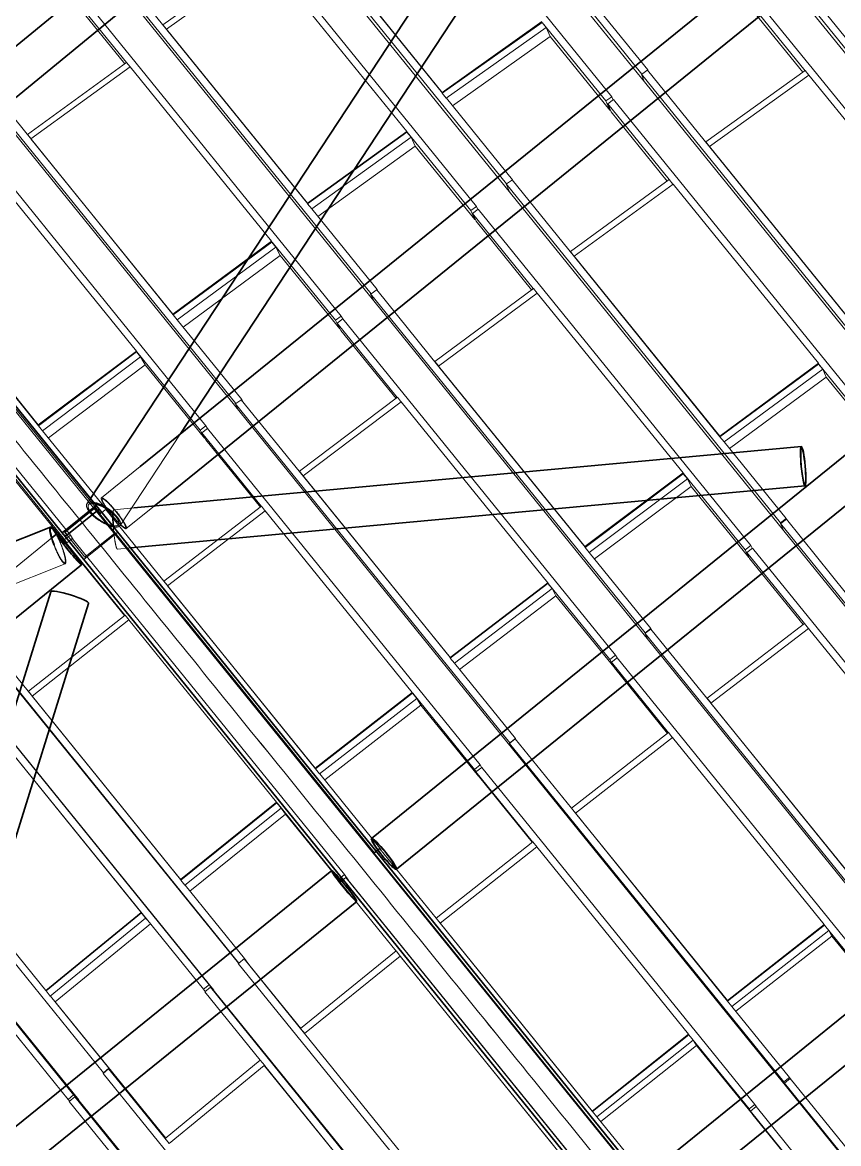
# Model space of a CAD drawing. Header units: millimetres. Extents: x 834681283 to 835686922, y 817551134 to 819407044.
# Drawn here: x 835260059 to 835265689, y 818147951 to 818155690 of the extents above; entities that cross this region are included whole.
import ezdxf

# ---------------------------------------------------------------- set-up
doc = ezdxf.new("R2010")
doc.units = ezdxf.units.MM
doc.header["$LTSCALE"] = 1200
doc.header["$MEASUREMENT"] = 0
doc.linetypes.add('P01-MAGP-P-RF$0$P01_MS_01_N1-FloorPlan-PART2OFUPPERROOFSETTINGOUT$0$BH DASHED2', pattern=[3, 2, -1])
doc.linetypes.add('P01-MAGP-P-RF$0$PHANTOM', pattern=[2.5, 1.25, -0.25, 0.25, -0.25, 0.25, -0.25])
for name, color, linetype, lineweight in [('P01-MAGP-P-RF$0$MMH053__', 253, 'P01-MAGP-P-RF$0$PHANTOM', 40), ('P01-MAGP-P-RF$0$P01_MS_01_N1-FloorPlan-PART2OFUPPERROOFSETTINGOUT$0$S-BEAM', 253, 'Continuous', 35), ('P01-MAGP-P-RF$0$P01_MS_01_N1-FloorPlan-PART2OFUPPERROOFSETTINGOUT$0$S-BEAM-HIDN', 253, 'P01-MAGP-P-RF$0$P01_MS_01_N1-FloorPlan-PART2OFUPPERROOFSETTINGOUT$0$BH DASHED2', 18), ('P01-MAGP-P-RF$0$ROOF MESH HALF TONE$0$A-GLAZ', 253, 'Continuous', 9), ('P01-MAGP-P-RF$0$ROOF MESH HALF TONE$0$A-MASS', 253, 'Continuous', 9)]:
    doc.layers.add(name, color=color, linetype=linetype, lineweight=lineweight)

# ---------------------------------------------------------------- blocks, each defined once
blk = doc.blocks.new('P01-MAGP-P-RF$0$P01_MS_01_N1-FloorPlan-PART2OFUPPERROOFSETTINGOUT$0$Circular Hollow Sections - CHS273x10_PSB97-8467459-PART 2 OF  UPPER ROOF SETTING OUT')
at = {"layer": 'P01-MAGP-P-RF$0$P01_MS_01_N1-FloorPlan-PART2OFUPPERROOFSETTINGOUT$0$S-BEAM'}
for p, q in [((46522.5, 61480.5), (39443.6, 56523.8)), ((39600.2, 56300.2), (46679.1, 61256.9))]:
    blk.add_line(p, q, dxfattribs=at)
for centre, major_axis, start_param, end_param in [((46600.8, 61368.7), (-78.3, 111.8), 3.141593, 6.283185), ((39521.9, 56412), (-78.3, 111.8), 0, 3.141593), ((39521.9, 56412), (-72.6, 103.6), 0, 3.141593), ((39521.9, 56412), (-78.3, 111.8), 3.141593, 6.283185), ((39521.9, 56412), (-72.6, 103.6), 3.141593, 6.283185)]:
    blk.add_ellipse(centre, major_axis=major_axis, ratio=0.124035, start_param=start_param, end_param=end_param, dxfattribs=at)
blk = doc.blocks.new('P01-MAGP-P-RF$0$P01_MS_01_N1-FloorPlan-PART2OFUPPERROOFSETTINGOUT$0$Circular Hollow Sections - CHS273x16_PSB98-8467458-PART 2 OF  UPPER ROOF SETTING OUT')
at = {"layer": 'P01-MAGP-P-RF$0$P01_MS_01_N1-FloorPlan-PART2OFUPPERROOFSETTINGOUT$0$S-BEAM'}
for p, q in [((48124.7, 58940), (41174, 54073.1)), ((41330.6, 53849.5), (48205.4, 58663.2))]:
    blk.add_line(p, q, dxfattribs=at)
for centre, major_axis, start_param, end_param in [((48315.9, 58907.3), (-78.3, 111.8), 4.129556, 5.558775), ((41252.3, 53961.3), (-78.3, 111.8), 0, 3.141593), ((41252.3, 53961.3), (-78.3, 111.8), 3.141593, 6.283185), ((41252.3, 53961.3), (-72.6, 103.6), 0, 3.141593), ((41252.3, 53961.3), (-72.6, 103.6), 3.141593, 6.283185)]:
    blk.add_ellipse(centre, major_axis=major_axis, ratio=0.101692, start_param=start_param, end_param=end_param, dxfattribs=at)
at = {"layer": 'P01-MAGP-P-RF$0$P01_MS_01_N1-FloorPlan-PART2OFUPPERROOFSETTINGOUT$0$S-BEAM-HIDN'}
for p, q in [((48237.6, 59019.1), (48124.8, 58940.1)), ((48205.4, 58663.3), (48394.2, 58795.5))]:
    blk.add_line(p, q, dxfattribs=at)
for start_param, end_param in [(5.559139, 6.283185), (3.141593, 4.129192)]:
    blk.add_ellipse((48315.9, 58907.3), major_axis=(-78.3, 111.8), ratio=0.101692, start_param=start_param, end_param=end_param, dxfattribs=at)
blk = doc.blocks.new('P01-MAGP-P-RF$0$ROOF MESH HALF TONE')
at = {"layer": 'P01-MAGP-P-RF$0$ROOF MESH HALF TONE$0$A-GLAZ', "lineweight": 5}
for p, q in [((41673.3, 61658.1), (39945.1, 64129.7)), ((39976.9, 64047), (41694.5, 61590.4)), ((41455.2, 61515.7), (39742, 63959.3)), ((40688.8, 60966.8), (38960.6, 63438.3)), ((40291.4, 61621.5), (39009.7, 63454.5)), ((38992.7, 63358.5), (40711, 60901.3)), ((40471.7, 60826.1), (38758.6, 63269.6)), ((40288.9, 61628.1), (39408.5, 62887.1)), ((38425, 62191.4), (38024.6, 62763.9)), ((39704.4, 60275.4), (37976, 62746.8)), ((38008.9, 62669.7), (39727.6, 60212.2)), ((38400.7, 62228), (39121.2, 62668.1)), ((38423, 62196.8), (39143.5, 62636.8)), ((39143.5, 62636.8), (40027, 61376.4)), ((38131.5, 61984.6), (37732.9, 62553.3)), ((39487.8, 60136.3), (37775, 62579.8)), ((38118.9, 61976.8), (37757.9, 62491.7)), ((44380.3, 59884), (42655.5, 62349.5)), ((43090.2, 61814.3), (42699.2, 62373.3)), ((38402.1, 62224.2), (38400.7, 62228)), ((38400.7, 62228), (38423.5, 62195.5)), ((41715.9, 61683.4), (41295.6, 62284.4)), ((42678, 62280.6), (44396.7, 59823.8)), ((39309, 60930), (38423, 62196.8)), ((38423, 62196.8), (38425, 62191.3)), ((38425, 62191.3), (39311, 60924.5)), ((42796.9, 61602.3), (42406.3, 62159.7)), ((44164.7, 59737), (42448.5, 62185.8)), ((37439.5, 61500.8), (37039.5, 62072.7)), ((41009.8, 62067.6), (40288.9, 61628.1)), ((42781.1, 61592.6), (42424.8, 62101)), ((38719.8, 59583.6), (36991.1, 62055.1)), ((40289.8, 61621.8), (41010.8, 62061.4)), ((40314.9, 61585.9), (41035.9, 62025.6)), ((41035.9, 62025.6), (41010.8, 62061.4)), ((41412.7, 61490), (41012.2, 62061.4)), ((41059.4, 61960.2), (41035.9, 62025.6)), ((37025.4, 61980.4), (38744.2, 59522.9)), ((37415.1, 61537.7), (38132.5, 61985.3)), ((37437.4, 61506), (38154.8, 61953.5)), ((38154.8, 61953.5), (38132.5, 61985.3)), ((38154.8, 61953.5), (39043.8, 60685.2)), ((41059.4, 61960.2), (40354.9, 61530.7)), ((41435.5, 61423.8), (41059.3, 61960.3)), ((38503.6, 59446.2), (36791.1, 61889.7)), ((41673.3, 61658.1), (41715.9, 61683.4)), ((42105.1, 61122.6), (41713.7, 61682.1)), ((41715.9, 61683.4), (41718.4, 61675.3)), ((40288.9, 61628.1), (40290.8, 61622.4)), ((40289.8, 61621.8), (40314.9, 61585.9)), ((43395.1, 59192.2), (41669.9, 61658.3)), ((41669.9, 61658.3), (41686, 61606.4)), ((42079.8, 61160.1), (42797.6, 61602.8)), ((42820.7, 61569.8), (42797.6, 61602.8)), ((37416.8, 61533.2), (37415.1, 61537.7)), ((37415.1, 61537.7), (37437.5, 61505.7)), ((40731.3, 60992.5), (40315.9, 61586.4)), ((41694.5, 61590.4), (41691.4, 61600.4)), ((41694.3, 61591.1), (43413.2, 59134.1)), ((42103.6, 61127.5), (42821.4, 61570.2)), ((42821.4, 61570.2), (43731.7, 60271.2)), ((38329.1, 60231.2), (37437.4, 61506)), ((37437.4, 61506), (37439.5, 61500.8)), ((37439.5, 61500.8), (38331.2, 60225.9)), ((41412.7, 61490), (41455.2, 61515.7)), ((41435.5, 61423.8), (41412.7, 61490)), ((41465, 61496), (41422.9, 61469.5)), ((41809.5, 60917.8), (41422.9, 61469.5)), ((41422.9, 61469.5), (41442.8, 61413)), ((41455.2, 61515.7), (41462.5, 61494.5)), ((43180.7, 59047.7), (41465, 61496)), ((40027, 61376.4), (39309, 60930)), ((39310, 60923.9), (40028.1, 61370.4)), ((40027, 61376.4), (40029.1, 61371)), ((40028.1, 61370.4), (40029.1, 61371)), ((40053.4, 61334.3), (40028.1, 61370.4)), ((40429.3, 60800), (40029.1, 61371)), ((41438.4, 61425.5), (41435.5, 61423.8)), ((41795.8, 60909.2), (41442.8, 61413)), ((37735, 58891.6), (36006, 61363.1)), ((36031.9, 61305.2), (37753.5, 58844.3)), ((39335.2, 60887.8), (40053.4, 61334.3)), ((40077.9, 61271.3), (40053.4, 61334.3)), ((37165.6, 61270.3), (38060.2, 59993.9)), ((40077.9, 61271.3), (39374.4, 60833.8)), ((40453.1, 60736), (40077.8, 61271.3)), ((35808.7, 61196.9), (37517.9, 58758.2)), ((42080.5, 61157.7), (42079.8, 61160.1)), ((42079.8, 61160.1), (42104.1, 61125.4)), ((43015.2, 59824.4), (42103.6, 61127.5)), ((42103.6, 61127.5), (42105.1, 61122.5)), ((42105.1, 61122.5), (43016.8, 59819.4)), ((40688.8, 60966.8), (40731.3, 60992.5)), ((41120.1, 60431.6), (40728.8, 60991)), ((40731.3, 60992.5), (40734.7, 60982.5)), ((39309, 60930), (39311, 60924.5)), ((39310, 60923.9), (39335.2, 60887.8)), ((40687.2, 60968.8), (40684.8, 60967.2)), ((42410.5, 58500.5), (40684.8, 60967.2)), ((40684.8, 60967.2), (40702.8, 60915.3)), ((40711, 60901.3), (40708.7, 60908)), ((41094.8, 60469.3), (41810.3, 60918.3)), ((41833.6, 60885.1), (41810.3, 60918.3)), ((39746.7, 60301.5), (39336.3, 60888.3)), ((40710.9, 60901.8), (42429.9, 58444.7)), ((41118.5, 60436.4), (41834, 60885.3)), ((41834, 60885.3), (42747.8, 59581.3)), ((37349.2, 59531.8), (36451.7, 60814.7)), ((36454, 60809.7), (37351.4, 59526.8)), ((40429.3, 60800), (40471.7, 60826.1)), ((40453.1, 60736), (40429.3, 60800)), ((40481.3, 60806.1), (40439.4, 60779.2)), ((40821.9, 60233.3), (40439.4, 60779.2)), ((40439.4, 60779.2), (40460.7, 60724.9)), ((40471.7, 60826.1), (40479.5, 60804.9)), ((42196.6, 58358.2), (40481.3, 60806.1)), ((39043.8, 60685.2), (38329.1, 60231.2)), ((38330.1, 60225.3), (39045, 60679.3)), ((39043.8, 60685.2), (39046, 60680)), ((39045, 60679.4), (39046, 60680)), ((39070.4, 60643), (39045, 60679.3)), ((39445.7, 60109.8), (39046.5, 60679.3)), ((40455.7, 60737.5), (40453.1, 60736)), ((40810.3, 60225.9), (40460.7, 60724.9)), ((38355.6, 60189), (39070.4, 60643)), ((39096.2, 60582.5), (39070.4, 60643)), ((39096.2, 60582.5), (38393.8, 60136.4)), ((39470.7, 60048.2), (39096.1, 60582.6)), ((41095.7, 60466.4), (41094.8, 60469.3)), ((41094.8, 60469.3), (41119.1, 60434.6)), ((42033.8, 59127.9), (41118.5, 60436.4)), ((41118.5, 60436.4), (41120.1, 60431.5)), ((41120.1, 60431.5), (42035.5, 59123.1)), ((39704.4, 60275.4), (39746.7, 60301.5)), ((40135.1, 59740.5), (39743.9, 60299.7)), ((39746.7, 60301.5), (39751.2, 60289.2)), ((38329.1, 60231.2), (38331.2, 60225.9)), ((38330.1, 60225.3), (38355.6, 60189)), ((39702.5, 60277.8), (39699.7, 60276)), ((41425.9, 57808.9), (39699.7, 60276)), ((39699.7, 60276), (39719.5, 60224.8)), ((39727.6, 60212.2), (39726, 60216.5)), ((39727.5, 60212.4), (41446.6, 57755.3)), ((40109.7, 59778.5), (40822.8, 60233.9)), ((40846.2, 60200.4), (40822.8, 60233.9)), ((38761.9, 59610.1), (38356.7, 60189.5)), ((39445.7, 60109.8), (39487.8, 60136.3)), ((39487.8, 60136.3), (39496.3, 60115.3)), ((40133.3, 59745.1), (40846.3, 60200.5)), ((40846.3, 60200.5), (41763.9, 58891.1)), ((39470.7, 60048.2), (39445.7, 60109.8)), ((39497.3, 60116), (39455.6, 60088.7)), ((39833.7, 59548.9), (39455.6, 60088.7)), ((39455.6, 60088.7), (39478.4, 60036.9)), ((41212.3, 57668.3), (39497.3, 60116)), ((38060.2, 59993.9), (37349.2, 59531.8)), ((37350.3, 59526.1), (38061.4, 59988.2)), ((38060.2, 59993.9), (38062.4, 59988.9)), ((38061.4, 59988.2), (38062.4, 59988.9)), ((38087, 59951.7), (38061.4, 59988.2)), ((38461.7, 59419.2), (38062.9, 59988.2)), ((39824.6, 59543), (39478.4, 60036.9)), ((37375.9, 59489.6), (38087, 59951.7)), ((38114.3, 59894), (38087, 59951.7)), ((38114.3, 59894), (37413.3, 59438.4)), ((38488.3, 59360.4), (38114.2, 59894)), ((40110.7, 59775.9), (40109.7, 59778.5)), ((40109.7, 59778.5), (40133.6, 59744.3)), ((41052.7, 58431.1), (40133.3, 59745.1)), ((40133.3, 59745.1), (40135.1, 59740.5)), ((40135.1, 59740.5), (41054.5, 58426.5)), ((38719.8, 59583.6), (38761.9, 59610.1)), ((39149.9, 59049.1), (38758.8, 59608.1)), ((38761.9, 59610.1), (38768.1, 59594.8)), ((37349.2, 59531.8), (37351.4, 59526.8)), ((37350.3, 59526.1), (37375.9, 59489.6)), ((38717.7, 59586.4), (38714.6, 59584.4)), ((40441, 57117.1), (38714.6, 59584.4)), ((38714.6, 59584.4), (38736.9, 59533.4)), ((38744.2, 59522.9), (38743.2, 59525.4)), ((38744.3, 59522.9), (40458.5, 57073)), ((39124.5, 59087.3), (39834.6, 59549.5)), ((39148, 59053.5), (39858.2, 59515.7)), ((39861, 59511.9), (39834.6, 59549.5)), ((39858.2, 59515.7), (40779.6, 58200.6)), ((42747.8, 59581.3), (42033.8, 59127.9)), ((42034.7, 59122.6), (42748.8, 59576)), ((42060.9, 59085.3), (42774.9, 59538.7)), ((42747.8, 59581.3), (42749.5, 59576.5)), ((42748.8, 59576.1), (42749.5, 59576.5)), ((42774.9, 59538.7), (42748.8, 59576)), ((43138.7, 59021.2), (42749.5, 59576.5)), ((42795.3, 59483), (42774.9, 59538.7)), ((37776.9, 58918.6), (37377.1, 59490.2)), ((38461.7, 59419.2), (38503.6, 59446.2)), ((38503.6, 59446.2), (38512.8, 59425.7)), ((42795.3, 59483), (42094.9, 59038.3)), ((43158.5, 58964.7), (42795.3, 59483.1)), ((38488.3, 59360.4), (38461.7, 59419.2)), ((38512.9, 59425.8), (38471.4, 59398)), ((38845.1, 58864.5), (38471.4, 59398)), ((38471.4, 59398), (38496.1, 59349.1)), ((40227.7, 56977.9), (38512.9, 59425.8)), ((37080.1, 59296), (37476.2, 58730.8)), ((38838.6, 58860.2), (38496.1, 59349.1)), ((37132.6, 59204.9), (37504.1, 58674.8)), ((42033.8, 59127.9), (42035.5, 59123.1)), ((39126.3, 59082.9), (39124.5, 59087.3)), ((39124.5, 59087.3), (39148.1, 59053.5)), ((40071.6, 57733.7), (39148, 59053.5)), ((39148, 59053.5), (39150, 59049.1)), ((39150, 59049.1), (40073.5, 57729.3)), ((42034.7, 59122.6), (42060.9, 59085.3)), ((42452.5, 58527.1), (42061.7, 59085.7)), ((37732.7, 58894.6), (37729.4, 58892.4)), ((37735, 58891.6), (37776.9, 58918.6)), ((38164.8, 58357.3), (37773.5, 58916.4)), ((37776.9, 58918.6), (37785.7, 58899)), ((39456.1, 56425.2), (37729.4, 58892.4)), ((37729.4, 58892.4), (37753.5, 58844.3)), ((37753.5, 58844.3), (39475.4, 56384)), ((38139.2, 58395.7), (38846.1, 58865.1)), ((38162.7, 58361.5), (38869.5, 58830.9)), ((38872.5, 58827.3), (38846.1, 58865.1)), ((38869.5, 58830.9), (39795, 57509.8)), ((41763.9, 58891.1), (41052.7, 58431.1)), ((41053.6, 58425.9), (41764.9, 58885.9)), ((41079.9, 58388.5), (41791.1, 58848.5)), ((41763.9, 58891.1), (41765.7, 58886.5)), ((41764.9, 58886), (41765.7, 58886.5)), ((41791.1, 58848.5), (41764.9, 58885.9)), ((42154.7, 58331.3), (41765.7, 58886.5)), ((41813, 58795.1), (41791.1, 58848.5)), ((37476.2, 58730.8), (37517.9, 58758.2)), ((37517.9, 58758.2), (37536, 58722)), ((41813, 58795.1), (41113.2, 58342.5)), ((42176, 58277.1), (41812.9, 58795.1)), ((37488.8, 58705.6), (37476.2, 58730.8)), ((37528.3, 58732.8), (37487.1, 58704.5)), ((37487.1, 58704.5), (37854.2, 58180.5)), ((37487.5, 58703.8), (37514.9, 58659.4)), ((37504.1, 58674.8), (37498.7, 58685.7)), ((37528.3, 58732.8), (39240.4, 56288.4)), ((37514.9, 58659.4), (37851.6, 58178.7)), ((42410.5, 58500.5), (42452.5, 58527.1)), ((42452.6, 58523), (42411.9, 58496.4)), ((42452.5, 58527.1), (42455.3, 58519.2)), ((42831.8, 57981.1), (42452.6, 58523)), ((41052.7, 58431.1), (41054.5, 58426.5)), ((42411.9, 58496.4), (42410.5, 58500.5)), ((44134.6, 56032.7), (42411, 58495.7)), ((42411, 58495.7), (42424.7, 58453.7)), ((42429.9, 58444.7), (42428.2, 58449.5)), ((42429.8, 58445), (44149.3, 55987.9)), ((38141.9, 58390.2), (38139.2, 58395.7)), ((38139.2, 58395.7), (38163, 58361.7)), ((39090.5, 57035.9), (38162.7, 58361.5)), ((38162.7, 58361.5), (38164.7, 58357.6)), ((38164.8, 58357.3), (39092.6, 57031.7)), ((41053.6, 58425.9), (41079.9, 58388.5)), ((41467.8, 57835.8), (41080.7, 58388.9)), ((42154.7, 58331.3), (42196.6, 58358.2)), ((42196.6, 58358.2), (42204, 58339.3)), ((42176, 58277.1), (42154.7, 58331.3)), ((42205.6, 58340.4), (42164.1, 58312.8)), ((42526.5, 57795.4), (42164.1, 58312.8)), ((42164.1, 58312.8), (42181, 58269.8)), ((43923.1, 55888.8), (42205.6, 58340.4)), ((36742.1, 58200.8), (38471.5, 55730.2)), ((36789, 58221), (37178.9, 57664)), ((40779.6, 58200.6), (40071.6, 57733.7)), ((40779.6, 58200.6), (40781.6, 58196.2)), ((42517.4, 57789.4), (42181, 58269.8)), ((38468.6, 55729), (36769, 58156.8)), ((37153.5, 57702.8), (37855.5, 58181.4)), ((37176.5, 57667.8), (37878.5, 58146.3)), ((37882.1, 58143.4), (37855.5, 58181.4)), ((37878.5, 58146.3), (38808.1, 56818.9)), ((40072.6, 57728.7), (40780.7, 58195.6)), ((40099, 57691), (40807.1, 58158)), ((40807.1, 58158), (40780.7, 58195.6)), ((40780.8, 58195.6), (40781.6, 58196.2)), ((41170.6, 57641), (40782, 58195.6)), ((40830.5, 58107.2), (40807.1, 58158)), ((36542.3, 58042.5), (38255.7, 55595.4)), ((40830.5, 58107.2), (40131.6, 57646.3)), ((41193.4, 57589.3), (40830.5, 58107.3)), ((38285, 55555), (36572.2, 58001.3)), ((41425.9, 57808.9), (41467.8, 57835.8)), ((41467.1, 57832), (41427.2, 57805.5)), ((41846.9, 57289.3), (41467.1, 57832)), ((41467.8, 57835.8), (41471.9, 57825.1)), ((40071.6, 57733.7), (40073.5, 57729.3)), ((43149.6, 55341.1), (41425.5, 57804.4)), ((41425.5, 57804.4), (41442, 57762)), ((41427.2, 57805.5), (41425.9, 57808.9)), ((41446.6, 57755.3), (41445.6, 57758)), ((41446.7, 57755.3), (43166, 55298.7)), ((41820.4, 57328.5), (42527.2, 57795.9)), ((41845.5, 57292.9), (42552.3, 57760.3)), ((42552.2, 57760.2), (42527.2, 57795.9)), ((42552.3, 57760.3), (43503, 56403.2)), ((37153.5, 57702.8), (37177.6, 57668.5)), ((37161.6, 57688.7), (37153.8, 57702.4)), ((38109.9, 56334.4), (37176.5, 57667.8)), ((37176.9, 57667.1), (37178.5, 57664.6)), ((37178.9, 57664), (38112.2, 56330.6)), ((40072.6, 57728.7), (40099, 57691)), ((40482.8, 57144.4), (40099.9, 57691.6)), ((41170.6, 57641), (41212.3, 57668.3)), ((41212.3, 57668.3), (41220.5, 57649.8)), ((41193.4, 57589.3), (41170.6, 57641)), ((41221.2, 57650.2), (41179.8, 57622.3)), ((41539, 57109.4), (41179.8, 57622.3)), ((41179.8, 57622.3), (41198.6, 57581.8)), ((41532.5, 57105.1), (41198.6, 57581.8)), ((42938.4, 55198.6), (41221.2, 57650.2)), ((35757.7, 57506.9), (37485.8, 55039)), ((39795, 57509.8), (39090.5, 57035.9)), ((39091.6, 57031.1), (39796.2, 57505.1)), ((39795, 57509.8), (39797.1, 57505.7)), ((39796.2, 57505.1), (39797.1, 57505.7)), ((39822.7, 57467.3), (39796.2, 57505.1)), ((40186.2, 56950.2), (39797.5, 57505)), ((36887.9, 57461.7), (37822.9, 56126.2)), ((36890.4, 57458.2), (38214.8, 55566.6)), ((39118.1, 56993.3), (39822.7, 57467.3)), ((39847.9, 57419.4), (39822.7, 57467.3)), ((35555.9, 57352.2), (37270.8, 54902.5)), ((39847.9, 57419.4), (39149.9, 56949.7)), ((40210.9, 56901.3), (39847.9, 57419.4)), ((37302.9, 54864.8), (35588.1, 57314.6)), ((41821.4, 57325.7), (41820.4, 57328.5)), ((41820.4, 57328.5), (41845.7, 57292.3)), ((42797.3, 55932.9), (41845.5, 57292.9)), ((41845.5, 57292.9), (41846.9, 57289.3)), ((41846.9, 57289.3), (42798.8, 55929.2)), ((40441, 57117.1), (40482.8, 57144.4)), ((40441.4, 57116.3), (40441, 57117.1)), ((40481.6, 57140.8), (40442.3, 57114.3)), ((40862, 56597.3), (40481.6, 57140.8)), ((40482.8, 57144.4), (40489, 57130.1)), ((40441.4, 57113.7), (40440.2, 57112.8)), ((42164.4, 54649.5), (40440.2, 57112.8)), ((40440.2, 57112.8), (40458.5, 57073)), ((40458.5, 57073), (42180.2, 54613.4)), ((40835.4, 56636.6), (41539.7, 57109.9)), ((40860.5, 56600.8), (41564.7, 57073.9)), ((41567, 57071), (41539.7, 57109.9)), ((41564.7, 57073.9), (42517.8, 55713.2)), ((37129.5, 55634.9), (36191.1, 56974.9)), ((39090.5, 57035.9), (39092.6, 57031.7)), ((39091.6, 57031.1), (39118.1, 56993.3)), ((39497.6, 56453), (39119.1, 56993.8)), ((40186.2, 56950.2), (40227.7, 56977.9)), ((40236.3, 56960), (40195.1, 56931.8)), ((40227.7, 56977.9), (40237.8, 56958)), ((41953.6, 54508), (40236.3, 56960)), ((40195.4, 56932), (40186.2, 56950.2)), ((40551.3, 56423.2), (40195.1, 56931.8)), ((40195.1, 56931.8), (40215.9, 56894)), ((40210.9, 56901.3), (40200, 56922.8)), ((40547.5, 56420.6), (40215.9, 56894)), ((38808.1, 56818.9), (38109.9, 56334.4)), ((38110.9, 56329.7), (38809.2, 56814.3)), ((38112.2, 56330.6), (38810.5, 56815.1)), ((38810.5, 56815.1), (38808.1, 56818.9)), ((38835.8, 56776.3), (38809.2, 56814.3)), ((38811.1, 56814.2), (39199.2, 56260)), ((35900.5, 56772.8), (37230.2, 54873.3)), ((38137.5, 56291.7), (38835.8, 56776.3)), ((38864.4, 56732.6), (38168.8, 56249.9)), ((38864.4, 56732.7), (38835.8, 56776.3)), ((38864.4, 56732.7), (39209.7, 56239.6)), ((40837.1, 56632.9), (40835.4, 56636.6)), ((40835.4, 56636.6), (40860.5, 56600.8)), ((41814.9, 55237.1), (40860.4, 56600.7)), ((40860.4, 56600.7), (40861.9, 56597.5)), ((40862, 56597.3), (41816.4, 55233.7)), ((39496.2, 56449.4), (39455, 56421.1)), ((41179.2, 53958.2), (39455, 56421.1)), ((39455, 56421.1), (39475.4, 56383.9)), ((39456.1, 56425.2), (39497.6, 56453)), ((39457.3, 56422.7), (39456.1, 56425.2)), ((39877.1, 55905.2), (39496.2, 56449.4)), ((39497.6, 56453), (39507.4, 56433.4)), ((39850.5, 55944.6), (40551.9, 56423.7)), ((40579.3, 56384.6), (40551.9, 56423.7)), ((39475.4, 56383.9), (41197.1, 53924.5)), ((39875.4, 55908.4), (40576.8, 56387.4)), ((40576.8, 56387.4), (41532.4, 55023)), ((38112.2, 56330.6), (38109.9, 56334.4)), ((38110.9, 56329.7), (38137.5, 56291.7)), ((38138.9, 56292.5), (38512.7, 55758.5)), ((39199.2, 56260), (39240.4, 56288.4)), ((39249.3, 56267.5), (39208.4, 56238.7)), ((39240.4, 56288.4), (39268.2, 56243.3)), ((39249.3, 56267.5), (40965.4, 53816.5)), ((39274.6, 56234.1), (39250.1, 56266.5)), ((39211.2, 56240.6), (39199.2, 56260)), ((39208.4, 56238.7), (39559.6, 55737.1)), ((40990.7, 53783.1), (39274.6, 56234.1)), ((37822.9, 56126.2), (37129.5, 55634.9)), ((37130.9, 55630.6), (37824.4, 56122)), ((37132, 55631.4), (37825.4, 56122.8)), ((37823.9, 56124.9), (37822.9, 56126.2)), ((37851.1, 56083.8), (37824.4, 56122)), ((37825, 56121.2), (37841.6, 56099.6)), ((37157.7, 55592.4), (37851.1, 56083.8)), ((37881, 56043.3), (37188.3, 55552.4)), ((37868.3, 56061.4), (37851.1, 56083.8)), ((39853.2, 55939.4), (39850.5, 55944.6)), ((39850.5, 55944.6), (39875.7, 55908.6)), ((40832.4, 54541.4), (39875.4, 55908.4)), ((39875.4, 55908.4), (39876.9, 55905.6)), ((39877.1, 55905.2), (40834.1, 54538.2)), ((38471.1, 55730.8), (38467.3, 55728.1)), ((38467.3, 55728.1), (40192.7, 53264.1)), ((38471.5, 55730.2), (38512.7, 55758.5)), ((38508.9, 55755.8), (38889.3, 55212.6)), ((38512.7, 55758.5), (38539.7, 55714.6)), ((38864.8, 55249.4), (39560.5, 55737.7)), ((39587.9, 55698.6), (39560.5, 55737.7)), ((38539.8, 55714.4), (38865.2, 55249.7)), ((38889.2, 55212.5), (39584.9, 55700.8)), ((39584.9, 55700.8), (40542.7, 54332.7)), ((39587, 55698), (39585.6, 55699.8)), ((39587.4, 55697.4), (39587, 55698)), ((39587.5, 55697.3), (40924.5, 53787.7)), ((42517.8, 55713.2), (41814.9, 55237.1)), ((41815.8, 55233.2), (42518.7, 55709.3)), ((41816.4, 55233.7), (42519.4, 55709.8)), ((41843, 55194.3), (42546, 55670.4)), ((42517.8, 55713.2), (42519.4, 55709.8)), ((42546, 55670.4), (42518.7, 55709.3)), ((42897, 55170.7), (42519.4, 55709.8)), ((42565.3, 55630.7), (42546, 55670.4)), ((37132, 55631.4), (37129.5, 55634.9)), ((37130.9, 55630.6), (37157.7, 55592.4)), ((37158.8, 55593.1), (37526.7, 55067.8)), ((38214.8, 55566.6), (38255.7, 55595.4)), ((38226.3, 55550.7), (38214.8, 55566.6)), ((38263.5, 55577.3), (38222.9, 55548.2)), ((38255.7, 55595.4), (38285.6, 55554.2)), ((38290.7, 55546.9), (38263.5, 55577.3)), ((38263.5, 55577.3), (39980.6, 53124.5)), ((42565.3, 55630.7), (41868.7, 55159)), ((42915.8, 55130.2), (42565.2, 55630.7)), ((37188.4, 55552.4), (37550.6, 55035.2)), ((38222.9, 55548.2), (38571.5, 55050.3)), ((40007.8, 53094.1), (38290.7, 55546.9)), ((38864.8, 55249.4), (38890.1, 55213.1)), ((39849.3, 53841.5), (38889.2, 55212.5)), ((41814.9, 55237.1), (41816.4, 55233.7)), ((41815.8, 55233.2), (41843, 55194.3)), ((42205.8, 54677.4), (41843.7, 55194.7)), ((37523.8, 55065.1), (37483.2, 55036)), ((37483.2, 55036), (39207.5, 52573.9)), ((37485.8, 55039), (37526.7, 55067.8)), ((37523.8, 55065.1), (37905, 54520.8)), ((37526.7, 55067.8), (37554.9, 55029)), ((37550.6, 55035.2), (37883.4, 54560)), ((37880.1, 54557.7), (38572.1, 55050.7)), ((38599.6, 55011.5), (38572.1, 55050.7)), ((37904.7, 54520.6), (38596.6, 55013.6)), ((38598.9, 55011.1), (38596.6, 55013.6)), ((38596.6, 55013.6), (39557.3, 53641.4)), ((38599.2, 55010.6), (38598.9, 55011.1)), ((38599.3, 55010.6), (39940, 53095.4)), ((41532.4, 55023), (40832.4, 54541.4)), ((40833.5, 54537.7), (41533.5, 55019.3)), ((40834.1, 54538.2), (41534.1, 55019.8)), ((40860.8, 54498.7), (41560.8, 54980.3)), ((41532.4, 55023), (41534.1, 55019.8)), ((41560.8, 54980.3), (41533.5, 55019.3)), ((41912.4, 54479.8), (41534.1, 55019.8)), ((41582.1, 54943.4), (41560.8, 54980.3)), ((37230.2, 54873.3), (37270.8, 54902.5)), ((37241, 54860.7), (37230.2, 54873.3)), ((37277.6, 54887.2), (37237.2, 54857.9)), ((37270.8, 54902.5), (37302.9, 54864.8)), ((37306.7, 54859.3), (37277.6, 54887.2)), ((37277.6, 54887.2), (38995.8, 52432.8)), ((41582.1, 54943.3), (40885.9, 54464.3)), ((41933.2, 54442), (41582.1, 54943.3)), ((37237.2, 54857.9), (37583.7, 54362.9)), ((39024.8, 52405), (37306.7, 54859.3)), ((42164.4, 54649.5), (42205.8, 54677.4)), ((42168.1, 54641.4), (42164.4, 54649.5)), ((43889.8, 52181), (42167.6, 54641)), ((42167.6, 54641), (42180.2, 54613.3)), ((42208.7, 54669.3), (42168.1, 54641.4)), ((42205.8, 54677.4), (42210.9, 54666.4)), ((42577.4, 54142.7), (42208.7, 54669.3)), ((42180.2, 54613.3), (43901.5, 52154.7)), ((37880.1, 54557.7), (37905.6, 54521.3)), ((40832.4, 54541.4), (40834.1, 54538.2)), ((40833.5, 54537.7), (40860.8, 54498.7)), ((41220.4, 53986.4), (40861.4, 54499.1)), ((41912.4, 54479.8), (41953.6, 54508)), ((41961.7, 54492.5), (41920.7, 54464)), ((41953.6, 54508), (41963.3, 54490.3)), ((43681, 52037.3), (41961.7, 54492.5)), ((41920.9, 54464.2), (41912.4, 54479.8)), ((42262.9, 53975.3), (41920.7, 54464)), ((41921, 54463.5), (41935.8, 54438.3)), ((41933.2, 54442), (41927.1, 54453.1)), ((42260.9, 53974), (41935.8, 54438.3))]:
    blk.add_line(p, q, dxfattribs=at)
at = {"layer": 'P01-MAGP-P-RF$0$ROOF MESH HALF TONE$0$A-MASS', "lineweight": 5}
for points, knots in [([(26562.4, 74606.9), (26761.6, 74322.5), (27146.8, 73772.4), (27692.3, 72993.3), (28212.8, 72249.9), (28631.9, 71651.3), (28962.1, 71179.8), (29208.1, 70828.5), (29453.3, 70478.3), (29657.8, 70186.2), (29821.5, 69952.4), (29985.3, 69718.5), (30190.2, 69425.9), (30436.3, 69074.4), (30682.7, 68722.5), (30929.4, 68370.1), (31135.3, 68076.1), (31300.2, 67840.6), (31423.9, 67663.9), (31547.8, 67487), (31671.8, 67310), (31795.8, 67132.8), (31961.4, 66896.4), (32251.5, 66482.1), (32583.9, 66007.3), (32917.4, 65531), (33168.1, 65173), (33419.4, 64814.1), (33671.2, 64454.5), (33923.7, 64093.9), (34261.1, 63612), (34684.6, 63007.2), (35195.7, 62277.2), (35709.9, 61542.9), (36227.4, 60803.8), (36922.1, 59811.8), (37624.1, 58809.1), (38334.4, 57794.7), (39050.5, 56772), (39956.9, 55477.6), (40879.8, 54159.6), (41628.8, 53089.9), (42196.1, 52279.7), (42769, 51461.4), (43346.6, 50636.6), (43927.9, 49806.4), (44511.9, 48972.4), (45097.7, 48135.7), (45684.5, 47297.8), (46271.1, 46459.9), (46856.8, 45623.5), (47441.5, 44788.5), (48219.3, 43677.6), (49188.3, 42293.7), (50151.9, 40917.6), (50919, 39822), (51683.6, 38730.1), (52634.7, 37371.8), (53768.6, 35752.4), (54707.5, 34411.5), (55455.1, 33343.8), (56014, 32545.6), (56571.2, 31749.9), (57126.6, 30956.6), (57680.4, 30165.8), (58140.4, 29508.9), (58507.6, 28984.5), (58736.7, 28657.3), (58919.8, 28395.8), (59057, 28199.8), (59194.1, 28004), (59331.1, 27808.3), (59468, 27612.8), (59650.5, 27352.3), (59878.2, 27027), (60151.1, 26637.3), (60514.4, 26118.4), (60967.6, 25471.3), (61509.7, 24697), (62050.3, 23925), (62589.3, 23155.2), (63126.7, 22387.7), (63662.6, 21622.4), (64196.9, 20859.3), (64729.7, 20098.3), (65261.1, 19339.5), (65702.6, 18708.9), (66055.1, 18205.5), (66319.1, 17828.4), (66582.8, 17451.9), (66846.1, 17075.9), (67109.2, 16700.1), (67459.9, 16199.2), (67898.8, 15572.4), (68427.7, 14817.1), (68960.2, 14056.5), (69498, 13288.5), (70223.9, 12251.9), (71151.7, 10926.9), (71923.6, 9824.4), (72319, 9259.7)], [0, 0, 0, 0, 0.011905, 0.02381, 0.035714, 0.047619, 0.053571, 0.059524, 0.065476, 0.071429, 0.074405, 0.077381, 0.083333, 0.089286, 0.095238, 0.10119, 0.107143, 0.110119, 0.113095, 0.116071, 0.119048, 0.122024, 0.125, 0.130952, 0.142857, 0.14881, 0.154762, 0.160714, 0.166667, 0.172619, 0.178571, 0.190476, 0.202381, 0.214286, 0.22619, 0.238095, 0.261905, 0.27381, 0.285714, 0.309524, 0.333333, 0.345238, 0.357143, 0.369048, 0.380952, 0.392857, 0.404762, 0.416667, 0.428571, 0.440476, 0.452381, 0.464286, 0.47619, 0.5, 0.52381, 0.535714, 0.547619, 0.571429, 0.595238, 0.619048, 0.630952, 0.642857, 0.654762, 0.666667, 0.678571, 0.690476, 0.696429, 0.702381, 0.705357, 0.708333, 0.71131, 0.714286, 0.717262, 0.720238, 0.72619, 0.732143, 0.738095, 0.75, 0.761905, 0.77381, 0.785714, 0.797619, 0.809524, 0.821429, 0.833333, 0.845238, 0.857143, 0.863095, 0.869048, 0.875, 0.880952, 0.886905, 0.892857, 0.904762, 0.916667, 0.928571, 0.940476, 0.952381, 0.97619, 1, 1, 1, 1]), ([(72319, 9259.7), (72269.6, 9330.3), (72171, 9471), (71975.1, 9750.9), (71635.1, 10236.5), (71157.2, 10918.9), (70595, 11721.9), (70042.4, 12511), (69498, 13288.5), (68960.2, 14056.5), (68427.7, 14817.1), (67898.8, 15572.4), (67459.9, 16199.2), (67109.2, 16700.1), (66846.1, 17075.9), (66582.8, 17451.9), (66319.1, 17828.4), (66055.1, 18205.5), (65790.7, 18583), (65526, 18961.1), (65172.5, 19465.9), (64818.3, 19971.8), (64463.3, 20478.8), (64196.7, 20859.5), (63929.7, 21240.8), (63662.4, 21622.7), (63394.6, 22005.1), (63171.2, 22324.2), (62992.2, 22579.7), (62857.9, 22771.5), (62723.5, 22963.5), (62589, 23155.6), (62454.4, 23347.8), (62274.8, 23604.3), (61960.2, 24053.6), (61329.5, 24954.3), (60424.6, 26246.7), (59332.2, 27806.7), (58416.4, 29114.7), (57772.4, 30034.5), (57403.5, 30561.2), (57126.4, 30957), (56848.9, 31353.3), (56571, 31750.2), (56292.6, 32147.8), (55920.9, 32678.7), (55268.8, 33609.9), (54332.9, 34946.6), (53391, 36291.7), (52633.8, 37373.1), (52064.1, 38186.7), (51492.5, 39003), (50919, 39822), (50343.7, 40643.7), (49766.5, 41468), (49187.5, 42294.9), (48606.9, 43124), (48024.9, 43955.3), (47441.5, 44788.5), (46856.8, 45623.5), (46271.1, 46459.9), (45684.5, 47297.8), (45097.7, 48135.7), (44511.9, 48972.4), (43927.9, 49806.4), (43346.6, 50636.6), (42769, 51461.4), (42196.1, 52279.7), (41628.8, 53089.9), (41067, 53892.1), (40510.6, 54686.8), (39959.4, 55474), (39231, 56514.3), (38332.3, 57797.8), (37448, 59060.7), (36748.4, 60059.8), (36227.4, 60803.8), (35709.9, 61542.9), (35002.9, 62552.6), (34291.9, 63568), (33576.3, 64590), (33042.4, 65352.5), (32511, 66111.5), (31981.8, 66867.2), (31454.6, 67620.1), (31016.8, 68245.4), (30667.3, 68744.5), (30405.5, 69118.4), (30144.1, 69491.8), (29882.9, 69864.7), (29665.5, 70175.2), (29491.7, 70423.5), (29361.4, 70609.6), (29231, 70795.8), (29057, 71044.3), (28838.6, 71356.2), (28574.2, 71733.8), (28217, 72243.9), (27759.1, 72897.9), (27182.4, 73721.5), (26774, 74304.7), (26562.4, 74606.9)], [0, 0, 0, 0, 0.002976, 0.005952, 0.011905, 0.02381, 0.035714, 0.047619, 0.059524, 0.071429, 0.083333, 0.095238, 0.107143, 0.113095, 0.119048, 0.125, 0.130952, 0.136905, 0.142857, 0.14881, 0.154762, 0.166667, 0.172619, 0.178571, 0.184524, 0.190476, 0.196429, 0.202381, 0.205357, 0.208333, 0.21131, 0.214286, 0.217262, 0.220238, 0.22619, 0.238095, 0.261905, 0.285714, 0.309524, 0.321429, 0.327381, 0.333333, 0.339286, 0.345238, 0.35119, 0.357143, 0.369048, 0.392857, 0.416667, 0.428571, 0.440476, 0.452381, 0.464286, 0.47619, 0.488095, 0.5, 0.511905, 0.52381, 0.535714, 0.547619, 0.559524, 0.571429, 0.583333, 0.595238, 0.607143, 0.619048, 0.630952, 0.642857, 0.654762, 0.666667, 0.678571, 0.690476, 0.702381, 0.72619, 0.75, 0.761905, 0.77381, 0.785714, 0.797619, 0.822917, 0.835565, 0.848214, 0.860863, 0.873512, 0.886161, 0.89881, 0.905134, 0.911458, 0.917783, 0.924107, 0.930432, 0.933594, 0.936756, 0.939918, 0.94308, 0.949405, 0.955729, 0.962054, 0.974702, 0.987351, 1, 1, 1, 1])]:
    blk.add_open_spline(points, degree=3, knots=knots, dxfattribs=at)
blk = doc.blocks.new('P01-MAGP-P-RF')
at = {"layer": 'P01-MAGP-P-RF$0$P01_MS_01_N1-FloorPlan-PART2OFUPPERROOFSETTINGOUT$0$S-BEAM'}
for p, q in [((835265497.3, 818160026.5), (835258838.8, 818154563.1)), ((835259012, 818154352), (835265670.5, 818159815.4)), ((835261145.8, 818152847.9), (835265723.5, 818159812.3)), ((835265081, 818159331.8), (835260527.5, 818152404.3)), ((835267291.2, 818157824.1), (835260870.4, 818152624.8)), ((835260967.5, 818152352.2), (835267463, 818157611.9)), ((835260566.7, 818152356), (835256791.3, 818157018.4)), ((835260333.5, 818152167.2), (835256558.1, 818156829.6)), ((835265432.5, 818152762.9), (835260828.1, 818152339.4)), ((835260803.9, 818152063), (835265457.5, 818152491)), ((835260566.7, 818152356), (835260333.5, 818152167.2)), ((835260587.6, 818152330.1), (835260566.7, 818152356)), ((835260350.7, 818152171.4), (835260559, 818152340)), ((835260354.4, 818152141.3), (835260587.6, 818152330.1)), ((835260559, 818152340), (835260575.1, 818152320.1)), ((835264376.9, 818147650.5), (835260587.6, 818152330.1)), ((835260252, 818152207.2), (835252172.8, 818148973.6)), ((835260294.5, 818152158.5), (835260261.5, 818152131.8)), ((835260354.4, 818152141.3), (835260333.5, 818152167.2)), ((835260366.9, 818152151.4), (835260350.7, 818152171.4)), ((835264143.7, 818147461.7), (835260354.4, 818152141.3)), ((835253732.8, 818146493.9), (835260466.3, 818151946.3)), ((835260254.6, 818151761.1), (835258924.8, 818147494.5)), ((835259185.4, 818147413.2), (835260515.2, 818151679.9)), ((835262192.8, 818149835.4), (835255464.1, 818144386.8)), ((835255635.9, 818144174.6), (835262364.6, 818149623.2))]:
    blk.add_line(p, q, dxfattribs=at)
for centre, major_axis, ratio, start_param, end_param in [((835265445, 818152627), (-12.5, 135.9), 0.101738, 0, 3.141593), ((835265445, 818152627), (-11.8, 128), 0.101738, 0, 3.141593), ((835265445, 818152627), (-12.5, 135.9), 0.101738, 3.141593, 6.283185), ((835265445, 818152627), (-11.8, 128), 0.101738, 3.141593, 6.283185), ((835260617.7, 818152293), (-114.1, 75), 0.368352, 4.099209, 5.57061), ((835260617.7, 818152293), (-103.6, 68.1), 0.368352, 4.127963, 5.570237), ((835260617.7, 818152293), (-114.1, 75), 0.368352, 0.857676, 1.076562), ((835260617.7, 818152293), (-103.6, 68.1), 0.368352, 0.777875, 1.035767), ((835260689.2, 818152302.5), (-79.6, 98.3), 0.14619, 1.183542, 1.232968), ((835260700.9, 818152190.6), (-12.5, 135.9), 0.101738, 0.625169, 1.422775), ((835260689.2, 818152302.5), (-85.9, 106.1), 0.14619, 4.473248, 4.680352), ((835260302.7, 818152080.4), (-50.7, 126.7), 0.174113, 0, 1.489776), ((835260302.7, 818152080.4), (-47.7, 119.3), 0.174113, 0, 1.402581), ((835260302.7, 818152080.4), (-50.7, 126.7), 0.174113, 5.300336, 6.283185), ((835260302.7, 818152080.4), (-47.7, 119.3), 0.174113, 5.340708, 6.283185), ((835260617.7, 818152293), (-103.6, 68.1), 0.368352, 2.426677, 2.49302), ((835260380.4, 818152052.4), (-85.9, 106.1), 0.053811, 0, 3.141593), ((835260380.4, 818152052.4), (-85.9, 106.1), 0.053811, 3.141593, 6.283185), ((835260380.4, 818152052.4), (-79.6, 98.3), 0.053811, 0, 3.141593), ((835260380.4, 818152052.4), (-79.6, 98.3), 0.053811, 3.141593, 6.283185), ((835260384.9, 818151720.5), (-130.3, 40.6), 0.142297, 3.141593, 6.283185), ((835262278.7, 818149729.3), (-85.9, 106.1), 0.070932, 0, 3.141593), ((835262278.7, 818149729.3), (-85.9, 106.1), 0.070932, 3.141593, 6.283185), ((835262278.7, 818149729.3), (-79.6, 98.3), 0.070932, 0, 3.141593), ((835262278.7, 818149729.3), (-79.6, 98.3), 0.070932, 3.141593, 6.283185)]:
    blk.add_ellipse(centre, major_axis=major_axis, ratio=ratio, start_param=start_param, end_param=end_param, dxfattribs=at)
at = {"layer": 'P01-MAGP-P-RF$0$P01_MS_01_N1-FloorPlan-PART2OFUPPERROOFSETTINGOUT$0$S-BEAM-HIDN'}
for p, q in [((835260731.8, 818152218), (835261145.7, 818152847.6)), ((835260870.4, 818152624.8), (835260603.3, 818152408.5)), ((835260527.5, 818152404.2), (835260503.7, 818152368)), ((835260775.1, 818152196.4), (835260967.5, 818152352.1)), ((835260575.2, 818152320), (835260698.4, 818152167.8)), ((835260828, 818152339.3), (835260688.4, 818152326.5)), ((835260261.5, 818152131.7), (835259996, 818151916.7)), ((835260490.1, 818151999.2), (835260366.9, 818152151.4)), ((835260482.5, 818151983.2), (835260715.6, 818152172)), ((835260698.4, 818152167.8), (835260490.1, 818151999.2)), ((835260713.4, 818152054.6), (835260803.9, 818152063)), ((835259737, 818151707), (835260353.5, 818151953.7))]:
    blk.add_line(p, q, dxfattribs=at)
for centre, major_axis, ratio, start_param, end_param in [((835260617.7, 818152293), (-114.1, 75), 0.368352, 0, 0.856798), ((835260617.7, 818152293), (-114.1, 75), 0.368352, 5.570974, 6.283185), ((835260617.7, 818152293), (-103.6, 68.1), 0.368352, 0, 0.777473), ((835260617.7, 818152293), (-103.6, 68.1), 0.368352, 5.570639, 6.283185), ((835260689.2, 818152302.5), (-85.9, 106.1), 0.14619, 0, 3.141593), ((835260689.2, 818152302.5), (-85.9, 106.1), 0.14619, 4.680717, 6.283185), ((835260689.2, 818152302.5), (-79.6, 98.3), 0.14619, 0, 1.180808), ((835260689.2, 818152302.5), (-79.6, 98.3), 0.14619, 3.141593, 6.283185), ((835260617.7, 818152293), (-114.1, 75), 0.368352, 1.076927, 3.141593), ((835260617.7, 818152293), (-103.6, 68.1), 0.368352, 1.036169, 2.426275), ((835260689.2, 818152302.5), (-79.6, 98.3), 0.14619, 1.233362, 3.141593), ((835260700.9, 818152190.6), (-12.5, 135.9), 0.101738, 0, 0.624804), ((835260617.7, 818152293), (-103.6, 68.1), 0.368352, 3.141593, 4.127561), ((835260617.7, 818152293), (-114.1, 75), 0.368352, 3.141593, 4.098844), ((835260689.2, 818152302.5), (-85.9, 106.1), 0.14619, 3.141593, 4.472883), ((835260617.7, 818152293), (-103.6, 68.1), 0.368352, 2.493422, 3.141593), ((835260700.9, 818152190.6), (-12.5, 135.9), 0.101738, 1.42314, 3.141593), ((835260302.7, 818152080.4), (-47.7, 119.3), 0.174113, 3.141593, 5.340708), ((835260302.7, 818152080.4), (-50.7, 126.7), 0.174113, 3.141593, 5.299971), ((835260302.7, 818152080.4), (-47.7, 119.3), 0.174113, 1.402969, 3.141593), ((835260302.7, 818152080.4), (-50.7, 126.7), 0.174113, 1.490141, 3.141593)]:
    blk.add_ellipse(centre, major_axis=major_axis, ratio=ratio, start_param=start_param, end_param=end_param, dxfattribs=at)
at = {"layer": 'P01-MAGP-P-RF$0$MMH053__', "rotation": 3.998948738169357}
blk.add_blockref('P01-MAGP-P-RF$0$ROOF MESH HALF TONE', (835227060.7, 818090920.1), dxfattribs=at)
at = {"layer": 'P01-MAGP-P-RF$0$P01_MS_01_N1-FloorPlan-PART2OFUPPERROOFSETTINGOUT$0$S-BEAM', "rotation": 3.998948738169357}
blk.add_blockref('P01-MAGP-P-RF$0$P01_MS_01_N1-FloorPlan-PART2OFUPPERROOFSETTINGOUT$0$Circular Hollow Sections - CHS273x10_PSB97-8467459-PART 2 OF  UPPER ROOF SETTING OUT', (835227060.7, 818090920.1), dxfattribs=at)
at = {"layer": 'P01-MAGP-P-RF$0$P01_MS_01_N1-FloorPlan-PART2OFUPPERROOFSETTINGOUT$0$S-BEAM', "linetype": 'P01-MAGP-P-RF$0$P01_MS_01_N1-FloorPlan-PART2OFUPPERROOFSETTINGOUT$0$BH DASHED2', "lineweight": 18, "rotation": 3.998948738169357}
blk.add_blockref('P01-MAGP-P-RF$0$P01_MS_01_N1-FloorPlan-PART2OFUPPERROOFSETTINGOUT$0$Circular Hollow Sections - CHS273x16_PSB98-8467458-PART 2 OF  UPPER ROOF SETTING OUT', (835227060.7, 818090920.1), dxfattribs=at)

msp = doc.modelspace()

# ---------------------------------------------------------------- block references
msp.add_blockref('P01-MAGP-P-RF', (0, 0))

doc.saveas('drawing.dxf')
